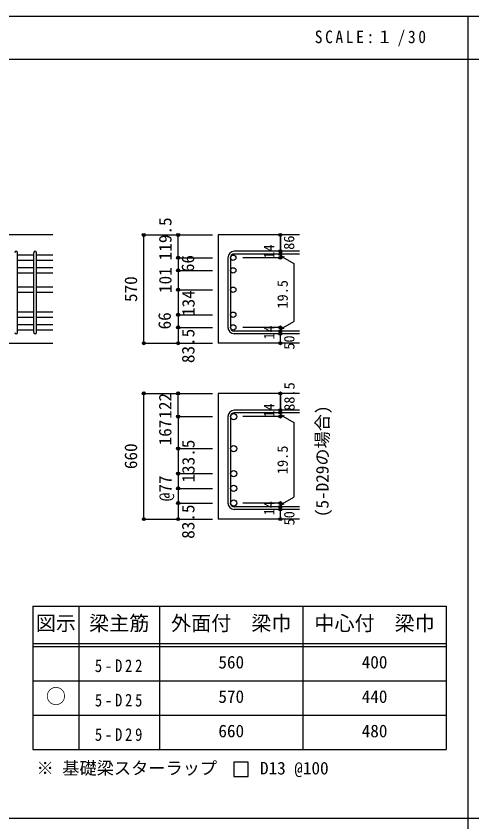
# Model space of a CAD drawing. Units: millimetres at full size, sheet at 1:30, with parts at other scales. Extents: x -5973 to 5954, y -4195 to 4201.
# Drawn here: x -3489 to -1104, y -15 to 4201 of the extents above; entities that cross this region are included whole.
import ezdxf
from ezdxf.enums import TextEntityAlignment as Align

# ---------------------------------------------------------------- set-up
doc = ezdxf.new("R2010")
doc.units = ezdxf.units.MM
doc.header["$LTSCALE"] = 30
doc.header["$PDMODE"] = 32
doc.header["$PDSIZE"] = 15
for name, color, linetype in [('0-1_躯体線', 2, 'Continuous'), ('0-5_基礎梁筋', 7, 'Continuous'), ('0-6_スタラップ筋', 7, 'Continuous'), ('0-7_文字', 4, 'Continuous'), ('0-D_寸法', 4, 'Continuous'), ('6-7_文字', 7, 'Continuous'), ('6-E_枠', 7, 'Continuous'), ('F-0_枠', 6, 'Continuous')]:
    doc.layers.add(name, color=color, linetype=linetype)
doc.styles.add('ＭＳ ゴシック', font='')
doc.styles.get('ＭＳ ゴシック').set_extended_font_data('MS Gothic')

msp = doc.modelspace()

# ---------------------------------------------------------------- linework, layer by layer
at = {"layer": '0-1_躯体線'}
for p, q in [((-3295.8, 3056.03), (-4895.8, 3056.03)), ((-2005.8, 3056.03), (-2430.8, 3056.03)), ((-2430.8, 3056.03), (-2430.8, 2489.03)), ((-3695.8, 2489.03), (-3295.8, 2489.03)), ((-2005.8, 2489.03), (-2430.8, 2489.03)), ((-2005.8, 2227.05), (-2430.8, 2227.05)), ((-2430.8, 2227.05), (-2430.8, 1569.55)), ((-2005.8, 1569.55), (-2430.8, 1569.55))]:
    msp.add_line(p, q, dxfattribs=at)
at = {"layer": '0-5_基礎梁筋'}
for p, q in [((-3395.8, 2950.83), (-3481.8, 2950.83)), ((-3395.8, 2922.83), (-3481.8, 2922.83)), ((-3295.8, 2950.83), (-3381.8, 2950.83)), ((-3295.8, 2922.83), (-3381.8, 2922.83)), ((-3395.8, 2884.83), (-3481.8, 2884.83)), ((-3295.8, 2884.83), (-3381.8, 2884.83)), ((-3395.8, 2856.83), (-3481.8, 2856.83)), ((-3295.8, 2856.83), (-3381.8, 2856.83)), ((-3395.8, 2783.53), (-3481.8, 2783.53)), ((-3295.8, 2783.53), (-3381.8, 2783.53)), ((-3395.8, 2755.53), (-3481.8, 2755.53)), ((-3295.8, 2755.53), (-3381.8, 2755.53)), ((-3395.8, 2652.53), (-3481.8, 2652.53)), ((-3395.8, 2624.53), (-3481.8, 2624.53)), ((-3295.8, 2652.53), (-3381.8, 2652.53)), ((-3295.8, 2624.53), (-3381.8, 2624.53)), ((-3395.8, 2586.53), (-3481.8, 2586.53)), ((-3295.8, 2586.53), (-3381.8, 2586.53)), ((-3395.8, 2558.53), (-3481.8, 2558.53)), ((-3295.8, 2558.53), (-3381.8, 2558.53))]:
    msp.add_line(p, q, dxfattribs=at)
at = {"layer": '0-5_基礎梁筋', "color": 3}
for centre, radius in [((-2352.8, 2936.83), 14), ((-2352.8, 2870.83), 14), ((-2352.8, 2769.53), 14), ((-2352.8, 2638.53), 14), ((-2352.8, 2572.53), 14), ((-2350.3, 2105.35), 16.5), ((-2350.3, 1938.05), 16.5), ((-2350.3, 1807.05), 16.5), ((-2350.3, 1730.05), 16.5), ((-2350.3, 1653.05), 16.5)]:
    msp.add_circle(centre, radius, dxfattribs=at)
at = {"layer": '0-5_基礎梁筋'}
for p in [(-2820.8, 3056.03), (-2820.8, 2489.03), (-2820.8, 2227.05), (-2820.8, 1569.55)]:
    msp.add_point(p, dxfattribs=at)
at = {"layer": '0-6_スタラップ筋'}
for p, q in [((-3481.8, 2546.03), (-3481.8, 2963.33)), ((-3395.8, 2546.03), (-3395.8, 2963.33)), ((-3381.8, 2546.03), (-3381.8, 2963.33)), ((-2005.8, 2970.33), (-2347.3, 2970.33)), ((-2005.8, 2956.33), (-2347.3, 2956.33)), ((-2380.8, 2936.83), (-2380.8, 2572.53)), ((-2366.8, 2936.83), (-2366.8, 2572.53)), ((-2005.8, 2553.03), (-2347.3, 2553.03)), ((-2005.8, 2539.03), (-2347.3, 2539.03)), ((-2005.8, 2138.85), (-2347.3, 2138.85)), ((-2005.8, 2124.85), (-2347.3, 2124.85)), ((-2380.8, 2105.35), (-2380.8, 1653.05)), ((-2366.8, 2105.35), (-2366.8, 1653.05)), ((-2005.8, 1633.55), (-2347.3, 1633.55)), ((-2005.8, 1619.55), (-2347.3, 1619.55))]:
    msp.add_line(p, q, dxfattribs=at)
for centre, radius, start, end in [((-3488.8, 2963.33), 7, 0, 180), ((-3388.8, 2963.33), 7, 0, 180), ((-2347.3, 2936.83), 33.5, 90, 180), ((-2347.3, 2936.83), 19.5, 90, 180), ((-2347.3, 2572.53), 33.5, 180, 270), ((-2347.3, 2572.53), 19.5, 180, 270), ((-3488.8, 2546.03), 7, 180, 0), ((-3388.8, 2546.03), 7, 180, 0), ((-2347.3, 2105.35), 33.5, 90, 180), ((-2347.3, 2105.35), 19.5, 90, 180), ((-2347.3, 1653.05), 33.5, 180, 270), ((-2347.3, 1653.05), 19.5, 180, 270)]:
    msp.add_arc(centre, radius, start, end, dxfattribs=at)
at = {"layer": '0-D_寸法'}
for p, q in [((-2820.8, 3056.03), (-2640.8, 3056.03)), ((-2820.8, 3056.03), (-2640.8, 3056.03)), ((-2820.8, 2489.03), (-2820.8, 3056.03)), ((-2640.8, 3056.03), (-2460.8, 3056.03)), ((-2640.8, 3056.03), (-2460.8, 3056.03)), ((-2640.8, 2936.83), (-2640.8, 3056.03)), ((-2105.8, 2956.33), (-2105.8, 2970.33)), ((-2105.8, 2956.33), (-2105.8, 2936.83)), ((-2640.8, 2936.83), (-2460.8, 2936.83)), ((-2640.8, 2936.83), (-2640.8, 2855.07)), ((-2105.8, 2936.83), (-2301.89, 2936.83)), ((-2105.8, 2946.58), (-2086.48, 2941.41)), ((-2105.8, 2946.58), (-2035.74, 2906.14)), ((-2640.8, 2870.83), (-2460.8, 2870.83)), ((-2640.8, 2870.83), (-2460.8, 2870.83)), ((-2035.74, 2906.14), (-2035.74, 2603.23)), ((-2640.8, 2855.07), (-2640.8, 2769.53)), ((-2640.8, 2769.53), (-2460.8, 2769.53)), ((-2640.8, 2769.53), (-2460.8, 2769.53)), ((-2640.8, 2769.53), (-2640.8, 2572.53)), ((-2640.8, 2638.53), (-2460.8, 2638.53)), ((-2640.8, 2572.53), (-2460.8, 2572.53)), ((-2640.8, 2572.53), (-2640.8, 2489.03)), ((-2105.8, 2572.53), (-2301.89, 2572.53)), ((-2105.8, 2562.78), (-2035.74, 2603.23)), ((-2105.8, 2553.03), (-2105.8, 2572.53)), ((-2105.8, 2562.78), (-2086.48, 2567.96)), ((-2105.8, 2539.03), (-2105.8, 2553.03)), ((-2105.8, 2489.03), (-2105.8, 2539.03)), ((-2820.8, 2489.03), (-2640.8, 2489.03)), ((-2640.8, 2489.03), (-2460.8, 2489.03)), ((-2820.8, 2227.05), (-2640.8, 2227.05)), ((-2820.8, 2227.05), (-2640.8, 2227.05)), ((-2820.8, 1569.55), (-2820.8, 2227.05)), ((-2640.8, 2227.05), (-2460.8, 2227.05)), ((-2640.8, 2227.05), (-2460.8, 2227.05)), ((-2640.8, 2105.35), (-2640.8, 2227.05)), ((-2105.8, 2124.85), (-2105.8, 2138.85)), ((-2105.8, 2124.85), (-2105.8, 2105.35)), ((-2105.8, 2115.1), (-2086.48, 2109.92)), ((-2105.8, 2115.1), (-2035.74, 2074.65)), ((-2640.8, 2105.35), (-2460.8, 2105.35)), ((-2640.8, 2105.35), (-2640.8, 2026.08)), ((-2105.8, 2105.35), (-2301.89, 2105.35)), ((-2035.74, 2074.65), (-2035.74, 1683.75)), ((-2640.8, 2026.08), (-2640.8, 1940.55)), ((-2640.8, 1940.55), (-2640.8, 1653.05)), ((-2640.8, 1938.05), (-2460.8, 1938.05)), ((-2640.8, 1938.05), (-2460.8, 1938.05)), ((-2640.8, 1807.05), (-2460.8, 1807.05)), ((-2640.8, 1730.05), (-2460.8, 1730.05)), ((-2640.8, 1653.05), (-2460.8, 1653.05)), ((-2640.8, 1653.05), (-2640.8, 1569.55)), ((-2105.8, 1653.05), (-2301.89, 1653.05)), ((-2105.8, 1643.3), (-2035.74, 1683.75)), ((-2105.8, 1633.55), (-2105.8, 1653.05)), ((-2105.8, 1643.3), (-2086.48, 1648.47)), ((-2105.8, 1619.55), (-2105.8, 1633.55)), ((-2105.8, 1569.55), (-2105.8, 1619.55)), ((-2820.8, 1569.55), (-2640.8, 1569.55)), ((-2640.8, 1569.55), (-2460.8, 1569.55))]:
    msp.add_line(p, q, dxfattribs=at)
for points in [[(-2105.8, 3056.03), (-2105.8, 2970.33), (-2105.8, 3056.03)], [(-2105.8, 2227.05), (-2105.8, 2138.85), (-2105.8, 2227.05)]]:
    msp.add_lwpolyline(points, dxfattribs=at)
for centre, radius in [((-2820.8, 3056.03), 8), ((-2820.8, 3056.03), 7.2), ((-2820.8, 3056.03), 6.4), ((-2820.8, 3056.03), 5.6), ((-2820.8, 3056.03), 4.8), ((-2820.8, 3056.03), 4), ((-2820.8, 3056.03), 3.2), ((-2820.8, 3056.03), 2.4), ((-2820.8, 3056.03), 1.6), ((-2820.8, 3056.03), 0.8), ((-2640.8, 3056.03), 8), ((-2640.8, 3056.03), 7.2), ((-2640.8, 3056.03), 6.4), ((-2640.8, 3056.03), 5.6), ((-2640.8, 3056.03), 4.8), ((-2640.8, 3056.03), 4), ((-2640.8, 3056.03), 3.2), ((-2640.8, 3056.03), 2.4), ((-2640.8, 3056.03), 1.6), ((-2640.8, 3056.03), 0.8), ((-2105.8, 3056.03), 4), ((-2105.8, 3056.03), 3.6), ((-2105.8, 3056.03), 3.2), ((-2105.8, 3056.03), 2.8), ((-2105.8, 3056.03), 2.4), ((-2105.8, 3056.03), 2), ((-2105.8, 3056.03), 1.6), ((-2105.8, 3056.03), 1.2), ((-2105.8, 3056.03), 0.8), ((-2105.8, 3056.03), 0.4), ((-2105.8, 2970.33), 4), ((-2105.8, 2956.33), 4), ((-2105.8, 2970.33), 3.6), ((-2105.8, 2956.33), 3.6), ((-2105.8, 2970.33), 3.2), ((-2105.8, 2956.33), 3.2), ((-2105.8, 2970.33), 2.8), ((-2105.8, 2956.33), 2.8), ((-2105.8, 2970.33), 2.4), ((-2105.8, 2956.33), 2.4), ((-2105.8, 2970.33), 2), ((-2105.8, 2956.33), 2), ((-2105.8, 2970.33), 1.6), ((-2105.8, 2956.33), 1.6), ((-2105.8, 2970.33), 1.2), ((-2105.8, 2956.33), 1.2), ((-2105.8, 2970.33), 0.8), ((-2105.8, 2956.33), 0.8), ((-2105.8, 2970.33), 0.4), ((-2105.8, 2956.33), 0.4), ((-2640.8, 2936.83), 8), ((-2640.8, 2936.83), 7.2), ((-2640.8, 2936.83), 6.4), ((-2640.8, 2936.83), 5.6), ((-2640.8, 2936.83), 4.8), ((-2640.8, 2936.83), 4), ((-2640.8, 2936.83), 3.2), ((-2640.8, 2936.83), 2.4), ((-2640.8, 2936.83), 1.6), ((-2640.8, 2936.83), 0.8), ((-2105.8, 2936.83), 4), ((-2105.8, 2936.83), 3.6), ((-2105.8, 2936.83), 3.2), ((-2105.8, 2936.83), 2.8), ((-2105.8, 2936.83), 2.4), ((-2105.8, 2936.83), 2), ((-2105.8, 2936.83), 1.6), ((-2105.8, 2936.83), 1.2), ((-2105.8, 2936.83), 0.8), ((-2105.8, 2936.83), 0.4), ((-2640.8, 2870.83), 8), ((-2640.8, 2870.83), 7.2), ((-2640.8, 2870.83), 6.4), ((-2640.8, 2870.83), 5.6), ((-2640.8, 2870.83), 4.8), ((-2640.8, 2870.83), 4), ((-2640.8, 2870.83), 3.2), ((-2640.8, 2870.83), 2.4), ((-2640.8, 2870.83), 1.6), ((-2640.8, 2870.83), 0.8), ((-2640.8, 2769.53), 8), ((-2640.8, 2769.53), 7.2), ((-2640.8, 2769.53), 6.4), ((-2640.8, 2769.53), 5.6), ((-2640.8, 2769.53), 4.8), ((-2640.8, 2769.53), 4), ((-2640.8, 2769.53), 3.2), ((-2640.8, 2769.53), 2.4), ((-2640.8, 2769.53), 1.6), ((-2640.8, 2769.53), 0.8), ((-2640.8, 2638.53), 8), ((-2640.8, 2638.53), 7.2), ((-2640.8, 2638.53), 6.4), ((-2640.8, 2638.53), 5.6), ((-2640.8, 2638.53), 4.8), ((-2640.8, 2638.53), 4), ((-2640.8, 2638.53), 3.2), ((-2640.8, 2638.53), 2.4), ((-2640.8, 2638.53), 1.6), ((-2640.8, 2638.53), 0.8), ((-2640.8, 2572.53), 8), ((-2640.8, 2572.53), 7.2), ((-2640.8, 2572.53), 6.4), ((-2640.8, 2572.53), 5.6), ((-2640.8, 2572.53), 4.8), ((-2640.8, 2572.53), 4), ((-2640.8, 2572.53), 3.2), ((-2640.8, 2572.53), 2.4), ((-2640.8, 2572.53), 1.6), ((-2640.8, 2572.53), 0.8), ((-2105.8, 2572.53), 4), ((-2105.8, 2572.53), 3.6), ((-2105.8, 2572.53), 3.2), ((-2105.8, 2572.53), 2.8), ((-2105.8, 2572.53), 2.4), ((-2105.8, 2572.53), 2), ((-2105.8, 2572.53), 1.6), ((-2105.8, 2572.53), 1.2), ((-2105.8, 2572.53), 0.8), ((-2105.8, 2572.53), 0.4), ((-2105.8, 2553.03), 4), ((-2105.8, 2539.03), 4), ((-2105.8, 2553.03), 3.6), ((-2105.8, 2539.03), 3.6), ((-2105.8, 2553.03), 3.2), ((-2105.8, 2539.03), 3.2), ((-2105.8, 2553.03), 2.8), ((-2105.8, 2539.03), 2.8), ((-2105.8, 2553.03), 2.4), ((-2105.8, 2539.03), 2.4), ((-2105.8, 2553.03), 2), ((-2105.8, 2539.03), 2), ((-2105.8, 2553.03), 1.6), ((-2105.8, 2539.03), 1.6), ((-2105.8, 2553.03), 1.2), ((-2105.8, 2539.03), 1.2), ((-2105.8, 2553.03), 0.8), ((-2105.8, 2539.03), 0.8), ((-2105.8, 2553.03), 0.4), ((-2105.8, 2539.03), 0.4), ((-2820.8, 2489.03), 7.2), ((-2820.8, 2489.03), 6.4), ((-2820.8, 2489.03), 5.6), ((-2820.8, 2489.03), 4.8), ((-2820.8, 2489.03), 4), ((-2820.8, 2489.03), 3.2), ((-2820.8, 2489.03), 2.4), ((-2820.8, 2489.03), 1.6), ((-2820.8, 2489.03), 0.8), ((-2640.8, 2489.03), 7.2), ((-2640.8, 2489.03), 6.4), ((-2640.8, 2489.03), 5.6), ((-2640.8, 2489.03), 4.8), ((-2640.8, 2489.03), 4), ((-2640.8, 2489.03), 3.2), ((-2640.8, 2489.03), 2.4), ((-2640.8, 2489.03), 1.6), ((-2640.8, 2489.03), 0.8), ((-2105.8, 2489.03), 4), ((-2105.8, 2489.03), 3.6), ((-2105.8, 2489.03), 3.2), ((-2105.8, 2489.03), 2.8), ((-2105.8, 2489.03), 2.4), ((-2105.8, 2489.03), 2), ((-2105.8, 2489.03), 1.6), ((-2105.8, 2489.03), 1.2), ((-2105.8, 2489.03), 0.8), ((-2105.8, 2489.03), 0.4), ((-2820.8, 2227.05), 8), ((-2640.8, 2227.05), 8), ((-2820.8, 2227.05), 7.2), ((-2820.8, 2227.05), 6.4), ((-2820.8, 2227.05), 5.6), ((-2820.8, 2227.05), 4.8), ((-2820.8, 2227.05), 4), ((-2820.8, 2227.05), 3.2), ((-2820.8, 2227.05), 2.4), ((-2820.8, 2227.05), 1.6), ((-2820.8, 2227.05), 0.8), ((-2640.8, 2227.05), 7.2), ((-2640.8, 2227.05), 6.4), ((-2640.8, 2227.05), 5.6), ((-2640.8, 2227.05), 4.8), ((-2640.8, 2227.05), 4), ((-2640.8, 2227.05), 3.2), ((-2640.8, 2227.05), 2.4), ((-2640.8, 2227.05), 1.6), ((-2640.8, 2227.05), 0.8), ((-2105.8, 2227.05), 4), ((-2105.8, 2227.05), 3.6), ((-2105.8, 2227.05), 3.2), ((-2105.8, 2227.05), 2.8), ((-2105.8, 2227.05), 2.4), ((-2105.8, 2227.05), 2), ((-2105.8, 2227.05), 1.6), ((-2105.8, 2227.05), 1.2), ((-2105.8, 2227.05), 0.8), ((-2105.8, 2227.05), 0.4), ((-2640.8, 2105.35), 8), ((-2640.8, 2105.35), 7.2), ((-2640.8, 2105.35), 6.4), ((-2640.8, 2105.35), 5.6), ((-2640.8, 2105.35), 4.8), ((-2640.8, 2105.35), 4), ((-2640.8, 2105.35), 3.2), ((-2105.8, 2138.85), 4), ((-2105.8, 2124.85), 4), ((-2105.8, 2105.35), 4), ((-2105.8, 2138.85), 3.6), ((-2105.8, 2124.85), 3.6), ((-2105.8, 2105.35), 3.6), ((-2105.8, 2138.85), 3.2), ((-2105.8, 2124.85), 3.2), ((-2105.8, 2105.35), 3.2), ((-2105.8, 2138.85), 2.8), ((-2105.8, 2124.85), 2.8), ((-2105.8, 2138.85), 2.4), ((-2105.8, 2124.85), 2.4), ((-2105.8, 2138.85), 2), ((-2105.8, 2124.85), 2), ((-2105.8, 2138.85), 1.6), ((-2105.8, 2124.85), 1.6), ((-2105.8, 2138.85), 1.2), ((-2105.8, 2124.85), 1.2), ((-2105.8, 2138.85), 0.8), ((-2105.8, 2124.85), 0.8), ((-2105.8, 2138.85), 0.4), ((-2105.8, 2124.85), 0.4), ((-2640.8, 2105.35), 2.4), ((-2640.8, 2105.35), 1.6), ((-2640.8, 2105.35), 0.8), ((-2105.8, 2105.35), 2.8), ((-2105.8, 2105.35), 2.4), ((-2105.8, 2105.35), 2), ((-2105.8, 2105.35), 1.6), ((-2105.8, 2105.35), 1.2), ((-2105.8, 2105.35), 0.8), ((-2105.8, 2105.35), 0.4), ((-2640.8, 1938.05), 8), ((-2640.8, 1938.05), 7.2), ((-2640.8, 1938.05), 6.4), ((-2640.8, 1938.05), 5.6), ((-2640.8, 1938.05), 4.8), ((-2640.8, 1938.05), 4), ((-2640.8, 1938.05), 3.2), ((-2640.8, 1938.05), 2.4), ((-2640.8, 1938.05), 1.6), ((-2640.8, 1938.05), 0.8), ((-2640.8, 1807.05), 8), ((-2640.8, 1807.05), 7.2), ((-2640.8, 1807.05), 6.4), ((-2640.8, 1807.05), 5.6), ((-2640.8, 1807.05), 4.8), ((-2640.8, 1807.05), 4), ((-2640.8, 1807.05), 3.2), ((-2640.8, 1807.05), 2.4), ((-2640.8, 1807.05), 1.6), ((-2640.8, 1807.05), 0.8), ((-2640.8, 1730.05), 8), ((-2640.8, 1730.05), 7.2), ((-2640.8, 1730.05), 6.4), ((-2640.8, 1730.05), 5.6), ((-2640.8, 1730.05), 4.8), ((-2640.8, 1730.05), 4), ((-2640.8, 1730.05), 3.2), ((-2640.8, 1730.05), 2.4), ((-2640.8, 1730.05), 1.6), ((-2640.8, 1730.05), 0.8), ((-2640.8, 1653.05), 8), ((-2640.8, 1653.05), 7.2), ((-2640.8, 1653.05), 6.4), ((-2640.8, 1653.05), 5.6), ((-2640.8, 1653.05), 4.8), ((-2640.8, 1653.05), 4), ((-2640.8, 1653.05), 3.2), ((-2640.8, 1653.05), 2.4), ((-2640.8, 1653.05), 1.6), ((-2640.8, 1653.05), 0.8), ((-2105.8, 1653.05), 4), ((-2105.8, 1653.05), 3.6), ((-2105.8, 1653.05), 3.2), ((-2105.8, 1653.05), 2.8), ((-2105.8, 1653.05), 2.4), ((-2105.8, 1653.05), 2), ((-2105.8, 1653.05), 1.6), ((-2105.8, 1653.05), 1.2), ((-2105.8, 1653.05), 0.8), ((-2105.8, 1653.05), 0.4), ((-2105.8, 1633.55), 4), ((-2105.8, 1619.55), 4), ((-2105.8, 1633.55), 3.6), ((-2105.8, 1619.55), 3.6), ((-2105.8, 1633.55), 3.2), ((-2105.8, 1619.55), 3.2), ((-2105.8, 1633.55), 2.8), ((-2105.8, 1619.55), 2.8), ((-2105.8, 1633.55), 2.4), ((-2105.8, 1619.55), 2.4), ((-2105.8, 1633.55), 2), ((-2105.8, 1619.55), 2), ((-2105.8, 1633.55), 1.6), ((-2105.8, 1619.55), 1.6), ((-2105.8, 1633.55), 1.2), ((-2105.8, 1619.55), 1.2), ((-2105.8, 1633.55), 0.8), ((-2105.8, 1619.55), 0.8), ((-2105.8, 1633.55), 0.4), ((-2105.8, 1619.55), 0.4), ((-2820.8, 1569.55), 7.2), ((-2820.8, 1569.55), 6.4), ((-2820.8, 1569.55), 5.6), ((-2820.8, 1569.55), 4.8), ((-2820.8, 1569.55), 4), ((-2820.8, 1569.55), 3.2), ((-2820.8, 1569.55), 2.4), ((-2820.8, 1569.55), 1.6), ((-2820.8, 1569.55), 0.8), ((-2640.8, 1569.55), 7.2), ((-2640.8, 1569.55), 6.4), ((-2640.8, 1569.55), 5.6), ((-2640.8, 1569.55), 4.8), ((-2640.8, 1569.55), 4), ((-2640.8, 1569.55), 3.2), ((-2640.8, 1569.55), 2.4), ((-2640.8, 1569.55), 1.6), ((-2640.8, 1569.55), 0.8), ((-2105.8, 1569.55), 4), ((-2105.8, 1569.55), 3.6), ((-2105.8, 1569.55), 3.2), ((-2105.8, 1569.55), 2.8), ((-2105.8, 1569.55), 2.4), ((-2105.8, 1569.55), 2), ((-2105.8, 1569.55), 1.6), ((-2105.8, 1569.55), 1.2), ((-2105.8, 1569.55), 0.8), ((-2105.8, 1569.55), 0.4)]:
    msp.add_circle(centre, radius, dxfattribs=at)
at = {"layer": '0-D_寸法', "color": 7}
for p in [(-2820.8, 3056.03), (-2640.8, 3056.03), (-2105.8, 3056.03), (-2105.8, 2970.33), (-2105.8, 2956.33), (-2640.8, 2936.83), (-2640.8, 2936.83), (-2105.8, 2936.83), (-2640.8, 2870.83), (-2640.8, 2870.83), (-2640.8, 2769.53), (-2640.8, 2769.53), (-2640.8, 2638.53), (-2640.8, 2638.53), (-2640.8, 2638.53), (-2640.8, 2572.53), (-2640.8, 2572.53), (-2640.8, 2572.53), (-2105.8, 2572.53), (-2105.8, 2572.53), (-2105.8, 2553.03), (-2105.8, 2539.03), (-2820.8, 2489.03), (-2640.8, 2489.03), (-2105.8, 2489.03), (-2820.8, 2227.05), (-2640.8, 2227.05), (-2105.8, 2227.05), (-2640.8, 2105.35), (-2640.8, 2105.35), (-2105.8, 2138.85), (-2105.8, 2124.85), (-2105.8, 2105.35), (-2640.8, 1938.05), (-2640.8, 1938.05), (-2640.8, 1807.05), (-2640.8, 1807.05), (-2640.8, 1807.05), (-2640.8, 1730.05), (-2640.8, 1730.05), (-2640.8, 1730.05), (-2640.8, 1653.05), (-2640.8, 1653.05), (-2640.8, 1653.05), (-2105.8, 1653.05), (-2105.8, 1653.05), (-2105.8, 1633.55), (-2105.8, 1619.55), (-2820.8, 1569.55), (-2640.8, 1569.55), (-2105.8, 1569.55)]:
    msp.add_point(p, dxfattribs=at)
at = {"layer": '6-7_文字'}
msp.add_lwpolyline([(-2350.42, 222.75), (-2275.42, 222.75), (-2275.42, 297.75), (-2350.42, 297.75)], close=True, dxfattribs=at)
at = {"layer": '6-E_枠', "color": 3}
for p, q in [((-3400.52, 1112.77), (-3400.52, 362.77)), ((-3400.52, 1112.77), (-1238, 1112.77)), ((-3400.52, 1112.77), (-3400.52, 362.77)), ((-1238, 1112.77), (-1238, 362.77)), ((-3400.52, 362.77), (-1238, 362.77))]:
    msp.add_line(p, q, dxfattribs=at)
at = {"layer": '6-E_枠'}
for p, q in [((-3160.52, 1112.77), (-3160.52, 362.77)), ((-2738, 1112.77), (-2738, 362.77)), ((-1988, 1112.77), (-1988, 362.77)), ((-3400.52, 917.77), (-1238, 917.77)), ((-3400.52, 902.77), (-1238, 902.77)), ((-3400.52, 722.77), (-1238, 722.77)), ((-3400.52, 542.77), (-1238, 542.77))]:
    msp.add_line(p, q, dxfattribs=at)
at = {"layer": 'F-0_枠'}
msp.add_line((-5972.88, 4201.15), (5954.1, 4201.15), dxfattribs=at)
at = {"layer": 'F-0_枠', "color": 2}
for p, q in [((-1124.64, 4201.15), (-1124.64, -4195.24)), ((-5972.88, 3976.15), (3723.6, 3976.15)), ((3723.6, 2.95), (-5972.88, 2.95))]:
    msp.add_line(p, q, dxfattribs=at)

# ---------------------------------------------------------------- texts
at = {"layer": '0-7_文字', "color": 7, "style": 'ＭＳ ゴシック'}
msp.add_text('(5-D29の場合)', height=65.98, rotation=90, dxfattribs=at).set_placement((-1833.91, 1579.55), align=Align.BOTTOM_LEFT)
at = {"layer": '0-D_寸法', "style": 'ＭＳ ゴシック'}
for s, height, p in [('119.5', 65.98, (-2655.8, 2923.41)), ('86', 54.99, (-2016.9, 2978.17)), ('14', 54.99, (-2121.03, 2931.67)), ('66', 65.98, (-2537.67, 2861.54)), ('101', 65.98, (-2655.74, 2752.15)), ('570', 65.98, (-2835.8, 2705.03)), ('19.5', 54.99, (-2050.74, 2670.68)), ('134', 65.98, (-2534.65, 2631.9)), ('66', 65.98, (-2659.26, 2561.84)), ('14', 54.99, (-2121.06, 2508.36)), ('83.5', 65.98, (-2535.8, 2385.53)), ('50', 54.99, (-2015.8, 2455.53)), ('88.5', 54.99, (-2014.93, 2135.48)), ('122', 65.98, (-2656.09, 2094.57)), ('14', 54.99, (-2121.03, 2100.18)), ('167', 65.98, (-2656.18, 1955.1)), ('660', 65.98, (-2835.8, 1830.8)), ('133.5', 65.98, (-2534.91, 1760.4)), ('19.5', 54.99, (-2050.74, 1804.2)), ('@77', 65.98, (-2655.8, 1662.55)), ('14', 54.99, (-2121.06, 1588.87)), ('83.5', 65.98, (-2535.8, 1466.05)), ('50', 54.99, (-2015.8, 1536.05))]:
    msp.add_text(s, height=height, rotation=90, dxfattribs=at).set_placement(p, align=Align.BOTTOM_LEFT)
at = {"layer": '6-7_文字', "color": 2, "style": 'ＭＳ ゴシック'}
for s, p in [('図示', (-3385.52, 962.77)), ('梁主筋', (-3106.76, 962.77)), ('外面付\u3000梁巾', (-2678, 962.77)), ('中心付\u3000梁巾', (-1928, 962.77)), ('○', (-3333.02, 580.27))]:
    msp.add_text(s, height=76.98, dxfattribs=at).set_placement(p, align=Align.BOTTOM_LEFT)
at = {"layer": '6-7_文字', "style": 'ＭＳ ゴシック'}
for s, p in [('560', (-2430.5, 767.77)), ('400', (-1680.5, 767.77)), ('570', (-2430.5, 587.77)), ('440', (-1680.5, 587.77)), ('660', (-2430.5, 407.77)), ('480', (-1680.5, 407.77)), ('※ 基礎梁スターラップ     D13 @100', (-3381.96, 213.19))]:
    msp.add_text(s, height=65.98, dxfattribs=at).set_placement(p, align=Align.BOTTOM_LEFT)
at = {"layer": '6-7_文字', "color": 2, "insert": (-1925.98, 4043.65), "char_height": 65.98, "attachment_point": 7, "style": 'ＭＳ ゴシック'}
msp.add_mtext('\\T1.34;\\W0.9;SCALE:１/30', dxfattribs=at)
at = {"layer": '6-7_文字', "char_height": 65.98, "attachment_point": 7, "style": 'ＭＳ ゴシック'}
for s, insert in [('\\T1.38;\\W0.85;5-D22', (-3076.76, 767.77)), ('\\T1.38;\\W0.85;5-D25', (-3076.76, 587.77)), ('\\T1.38;\\W0.85;5-D29', (-3076.76, 407.77))]:
    msp.add_mtext(s, dxfattribs=dict(at, insert=insert))

doc.saveas('drawing.dxf')
